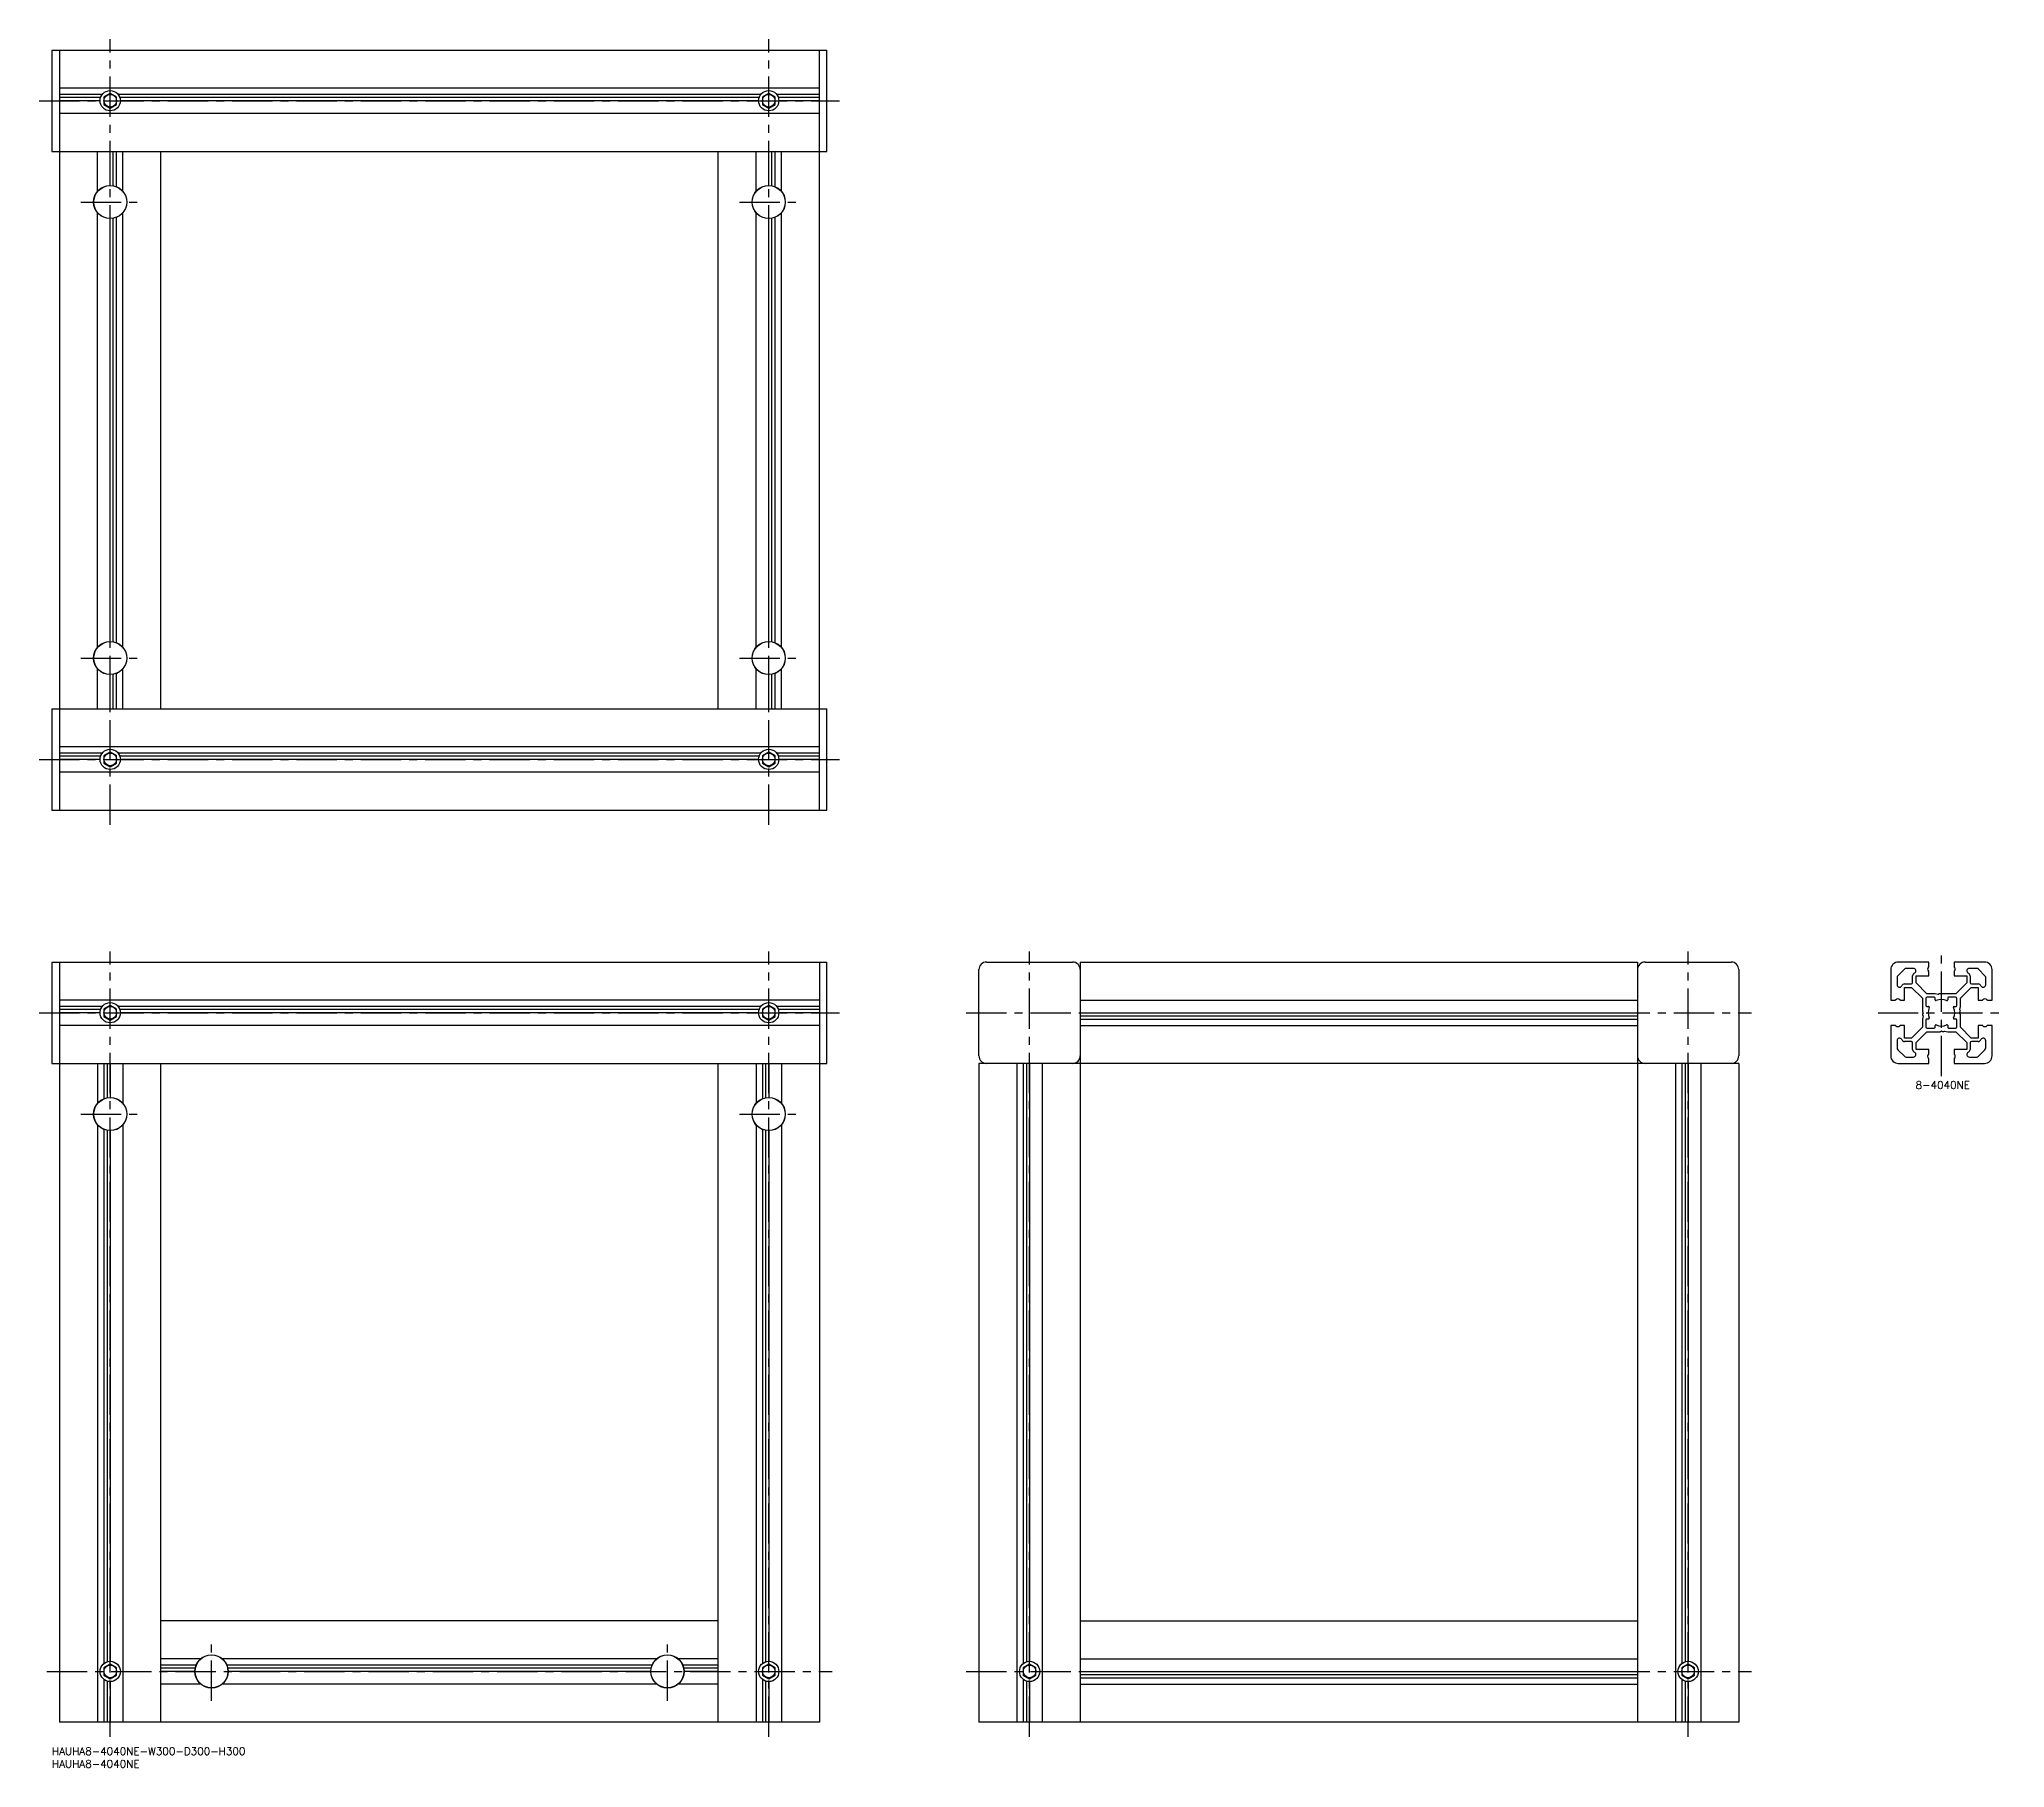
# Model space of a CAD drawing. Extents: x -5 to 771, y -8 to 674.
import ezdxf

# ---------------------------------------------------------------- set-up
doc = ezdxf.new("R2010")
doc.units = 0
doc.header["$LTSCALE"] = 0.5
doc.linetypes.add('CENTER', pattern=[50.8, 31.75, -6.35, 6.35, -6.35])
for name, color, linetype in [('MSM_CENTER', 1, 'CENTER'), ('MSM_CONTINUOUS', 7, 'CONTINUOUS'), ('MSM_NARROW', 5, 'CONTINUOUS'), ('MSM_PART_NUMBER', 7, 'CONTINUOUS')]:
    doc.layers.add(name, color=color, linetype=linetype)
doc.styles.get("Standard").update_dxf_attribs({"font": 'txt.shx', "height": 3, "bigfont": 'bigfont.shx'})

# ---------------------------------------------------------------- blocks, each defined once
blk = doc.blocks.new('*U8')
at = {"layer": 'MSM_PART_NUMBER'}
blk.add_text('HAUHA8-4040NE-W300-D300-H300', height=3, dxfattribs=at).set_placement((0, -3))
blk = doc.blocks.new('*U9')
at = {"layer": 'MSM_PART_NUMBER'}
blk.add_text('HAUHA8-4040NE', height=3, dxfattribs=at).set_placement((0, -8))
blk = doc.blocks.new('*U10')
at = {"layer": 'MSM_PART_NUMBER'}
blk.add_text('8-4040NE', height=3, dxfattribs=at).set_placement((735.82, 259.97))

msp = doc.modelspace()

# ---------------------------------------------------------------- linework, layer by layer
at = {"layer": 'MSM_CENTER'}
for p, q in [((23, 364.23), (23, 674.23)), ((283, 364.23), (283, 674.23)), ((-5, 650), (311, 650)), ((11.45, 610), (34.55, 610)), ((271.45, 610), (294.55, 610)), ((11.45, 430), (34.55, 430)), ((271.45, 430), (294.55, 430)), ((-5, 390), (311, 390)), ((23, 4.23), (23, 314.23)), ((283, 4.23), (283, 314.23)), ((386, 4.23), (386, 314.23)), ((646, 4.23), (646, 314.23)), ((746, 265), (746, 315)), ((-5, 290), (311, 290)), ((361, 290), (671, 290)), ((721, 290), (771, 290)), ((11.45, 250), (34.55, 250)), ((271.45, 250), (294.55, 250)), ((63, 18.45), (63, 41.55)), ((243, 18.45), (243, 41.55)), ((-2, 30), (308, 30)), ((361, 30), (671, 30))]:
    msp.add_line(p, q, dxfattribs=at)
at = {"layer": 'MSM_CONTINUOUS'}
for p, q in [((0, 670), (306, 670)), ((0, 670), (0, 630)), ((3, 670), (3, 370)), ((303, 370), (303, 670)), ((306, 630), (306, 670)), ((303, 655), (3, 655)), ((19.88, 652.5), (3, 652.5)), ((23, 652.89), (20.5, 651.44)), ((25.5, 651.44), (23, 652.89)), ((279.88, 652.5), (26.12, 652.5)), ((283, 652.89), (280.5, 651.44)), ((285.5, 651.44), (283, 652.89)), ((303, 652.5), (286.12, 652.5)), ((19.19, 651.22), (3, 651.22)), ((19, 650), (3, 650)), ((303, 645), (3, 645)), ((20.5, 651.44), (20.5, 648.56)), ((20.5, 648.56), (23, 647.11)), ((23, 647.11), (25.5, 648.56)), ((25.5, 648.56), (25.5, 651.44)), ((279.19, 651.22), (26.81, 651.22)), ((279, 650), (27, 650)), ((280.5, 651.44), (280.5, 648.56)), ((280.5, 648.56), (283, 647.11)), ((283, 647.11), (285.5, 648.56)), ((285.5, 648.56), (285.5, 651.44)), ((303, 651.22), (286.81, 651.22)), ((303, 650), (287, 650)), ((0, 630), (306, 630)), ((18, 614.23), (18, 630)), ((23, 616.55), (23, 630)), ((24.22, 616.44), (24.22, 630)), ((25.5, 616.05), (25.5, 630)), ((28, 614.23), (28, 630)), ((43, 410), (43, 630)), ((263, 410), (263, 630)), ((278, 614.23), (278, 630)), ((283, 616.55), (283, 630)), ((284.22, 616.44), (284.22, 630)), ((285.5, 616.05), (285.5, 630)), ((288, 614.23), (288, 630)), ((19, 615.19), (19, 615.12)), ((27, 615.12), (27, 615.19)), ((279, 615.19), (279, 615.12)), ((287, 615.12), (287, 615.19)), ((18, 434.23), (18, 605.77)), ((28, 434.23), (28, 605.77)), ((278, 434.23), (278, 605.77)), ((288, 434.23), (288, 605.77)), ((19, 604.88), (19, 604.81)), ((23, 436.55), (23, 603.45)), ((24.22, 436.44), (24.22, 603.56)), ((25.5, 436.05), (25.5, 603.95)), ((27, 604.81), (27, 604.88)), ((279, 604.88), (279, 604.81)), ((283, 436.55), (283, 603.45)), ((284.22, 436.44), (284.22, 603.56)), ((285.5, 436.05), (285.5, 603.95)), ((287, 604.81), (287, 604.88)), ((19, 435.19), (19, 435.12)), ((27, 435.12), (27, 435.19)), ((279, 435.19), (279, 435.12)), ((287, 435.12), (287, 435.19)), ((18, 410), (18, 425.77)), ((19, 424.88), (19, 424.81)), ((23, 410), (23, 423.45)), ((24.22, 410), (24.22, 423.56)), ((25.5, 410), (25.5, 423.95)), ((27, 424.81), (27, 424.88)), ((28, 410), (28, 425.77)), ((278, 410), (278, 425.77)), ((279, 424.88), (279, 424.81)), ((283, 410), (283, 423.45)), ((284.22, 410), (284.22, 423.56)), ((285.5, 410), (285.5, 423.95)), ((287, 424.81), (287, 424.88)), ((288, 410), (288, 425.77)), ((0, 410), (306, 410)), ((0, 410), (0, 370)), ((306, 370), (306, 410)), ((303, 395), (3, 395)), ((19.88, 392.5), (3, 392.5)), ((19.19, 391.22), (3, 391.22)), ((19, 390), (3, 390)), ((23, 392.89), (20.5, 391.44)), ((20.5, 391.44), (20.5, 388.56)), ((20.5, 388.56), (23, 387.11)), ((25.5, 391.44), (23, 392.89)), ((23, 387.11), (25.5, 388.56)), ((25.5, 388.56), (25.5, 391.44)), ((279.88, 392.5), (26.12, 392.5)), ((279.19, 391.22), (26.81, 391.22)), ((279, 390), (27, 390)), ((283, 392.89), (280.5, 391.44)), ((280.5, 391.44), (280.5, 388.56)), ((280.5, 388.56), (283, 387.11)), ((285.5, 391.44), (283, 392.89)), ((283, 387.11), (285.5, 388.56)), ((285.5, 388.56), (285.5, 391.44)), ((303, 392.5), (286.12, 392.5)), ((303, 391.22), (286.81, 391.22)), ((303, 390), (287, 390)), ((303, 385), (3, 385)), ((0, 370), (306, 370)), ((0, 310), (306, 310)), ((0, 310), (0, 270)), ((3, 310), (3, 10)), ((303, 310), (303, 10)), ((306, 270), (306, 310)), ((366, 273), (366, 307)), ((369, 310), (403, 310)), ((406, 310), (406, 10)), ((406, 310), (626, 310)), ((626, 310), (626, 10)), ((629, 310), (663, 310)), ((666, 307), (666, 273)), ((726, 307), (726, 295)), ((728.5, 303.91), (728.5, 301.05)), ((731.39, 307.21), (728.79, 304.61)), ((741, 310), (729, 310)), ((734.95, 307.5), (732.09, 307.5)), ((734.65, 301.85), (734.65, 304.5)), ((736, 301.77), (736, 304.5)), ((736, 304.5), (741, 304.5)), ((741, 308.22), (741, 310)), ((741, 304.5), (741, 306.18)), ((763, 310), (751, 310)), ((751, 310), (751, 308.22)), ((751, 306.18), (751, 304.5)), ((751, 304.5), (756, 304.5)), ((756, 304.5), (756, 301.77)), ((759.91, 307.5), (757.05, 307.5)), ((757.35, 304.5), (757.35, 301.85)), ((763.21, 304.61), (760.61, 307.21)), ((763.5, 301.05), (763.5, 303.91)), ((766, 295), (766, 307)), ((303, 295), (3, 295)), ((406, 295), (626, 295)), ((726, 295), (727.78, 295)), ((729.82, 295), (731.5, 295)), ((731.5, 301.35), (734.15, 301.35)), ((731.5, 295), (731.5, 300)), ((731.5, 300), (734.23, 300)), ((734.23, 300), (738.5, 295.73)), ((740.27, 297.5), (736, 301.77)), ((738.5, 295.73), (738.5, 290.65)), ((739.9, 295.6), (739.9, 292.8)), ((743.5, 297.5), (740.27, 297.5)), ((743.2, 296.1), (740.4, 296.1)), ((744.78, 297.25), (743.5, 297.5)), ((743.5, 295.1), (743.5, 295.8)), ((745.1, 297.43), (744.78, 297.25)), ((746, 297.2), (745.6, 297.43)), ((746.4, 297.43), (746, 297.2)), ((751.73, 297.5), (746.65, 297.5)), ((748.5, 295.8), (748.5, 295.1)), ((751.6, 296.1), (748.8, 296.1)), ((756, 301.77), (751.73, 297.5)), ((752.1, 292.8), (752.1, 295.6)), ((753.5, 295.73), (757.77, 300)), ((753.5, 292.5), (753.5, 295.73)), ((757.77, 300), (760.5, 300)), ((757.85, 301.35), (760.5, 301.35)), ((760.5, 300), (760.5, 295)), ((760.5, 295), (762.18, 295)), ((764.22, 295), (766, 295)), ((19.88, 292.5), (3, 292.5)), ((19.19, 291.22), (3, 291.22)), ((19, 290), (3, 290)), ((23, 292.89), (20.5, 291.44)), ((20.5, 291.44), (20.5, 288.56)), ((20.5, 288.56), (23, 287.11)), ((25.5, 291.44), (23, 292.89)), ((23, 287.11), (25.5, 288.56)), ((25.5, 288.56), (25.5, 291.44)), ((279.88, 292.5), (26.12, 292.5)), ((279.19, 291.22), (26.81, 291.22)), ((279, 290), (27, 290)), ((283, 292.89), (280.5, 291.44)), ((280.5, 291.44), (280.5, 288.56)), ((280.5, 288.56), (283, 287.11)), ((285.5, 291.44), (283, 292.89)), ((283, 287.11), (285.5, 288.56)), ((285.5, 288.56), (285.5, 291.44)), ((303, 292.5), (286.12, 292.5)), ((303, 291.22), (286.81, 291.22)), ((303, 290), (287, 290)), ((406, 290), (626, 290)), ((406, 288.78), (626, 288.78)), ((406, 287.5), (626, 287.5)), ((738.75, 288.78), (738.5, 287.5)), ((738.5, 287.5), (738.5, 284.27)), ((738.57, 290.4), (738.8, 290)), ((738.8, 290), (738.57, 289.6)), ((738.57, 289.1), (738.75, 288.78)), ((739.9, 287.2), (739.9, 284.4)), ((740.2, 292.5), (740.9, 292.5)), ((740.9, 287.5), (740.2, 287.5)), ((751.1, 292.5), (751.8, 292.5)), ((751.8, 287.5), (751.1, 287.5)), ((752.1, 284.4), (752.1, 287.2)), ((753.2, 290), (753.43, 290.4)), ((753.43, 289.6), (753.2, 290)), ((753.25, 291.22), (753.5, 292.5)), ((753.43, 290.9), (753.25, 291.22)), ((753.5, 284.27), (753.5, 289.35)), ((303, 285), (3, 285)), ((406, 285), (626, 285)), ((727.78, 285), (726, 285)), ((726, 285), (726, 273)), ((731.5, 285), (729.82, 285)), ((731.5, 280), (731.5, 285)), ((734.23, 280), (731.5, 280)), ((738.5, 284.27), (734.23, 280)), ((736, 278.23), (740.27, 282.5)), ((740.27, 282.5), (745.35, 282.5)), ((740.4, 283.9), (743.2, 283.9)), ((743.5, 284.2), (743.5, 284.9)), ((745.6, 282.57), (746, 282.8)), ((746, 282.8), (746.4, 282.57)), ((746.9, 282.57), (747.22, 282.75)), ((747.22, 282.75), (748.5, 282.5)), ((748.5, 284.9), (748.5, 284.2)), ((748.5, 282.5), (751.73, 282.5)), ((748.8, 283.9), (751.6, 283.9)), ((751.73, 282.5), (756, 278.23)), ((757.77, 280), (753.5, 284.27)), ((760.5, 280), (757.77, 280)), ((762.18, 285), (760.5, 285)), ((760.5, 285), (760.5, 280)), ((766, 285), (764.22, 285)), ((766, 273), (766, 285)), ((728.5, 278.95), (728.5, 276.09)), ((728.79, 275.39), (731.39, 272.79)), ((734.15, 278.65), (731.5, 278.65)), ((732.09, 272.5), (734.95, 272.5)), ((734.65, 275.5), (734.65, 278.15)), ((736, 275.5), (736, 278.23)), ((741, 275.5), (736, 275.5)), ((741, 273.82), (741, 275.5)), ((741, 270), (741, 271.78)), ((756, 275.5), (751, 275.5)), ((751, 275.5), (751, 273.82)), ((751, 271.78), (751, 270)), ((756, 278.23), (756, 275.5)), ((757.05, 272.5), (759.91, 272.5)), ((757.35, 278.15), (757.35, 275.5)), ((760.5, 278.65), (757.85, 278.65)), ((760.61, 272.79), (763.21, 275.39)), ((763.5, 276.09), (763.5, 278.95)), ((0, 270), (306, 270)), ((18, 270), (18, 254.23)), ((20.5, 270), (20.5, 256.05)), ((21.78, 270), (21.78, 256.44)), ((23, 270), (23, 256.55)), ((28, 270), (28, 254.23)), ((43, 10), (43, 270)), ((263, 10), (263, 270)), ((278, 270), (278, 254.23)), ((280.5, 270), (280.5, 256.05)), ((281.78, 270), (281.78, 256.44)), ((283, 270), (283, 256.55)), ((288, 270), (288, 254.23)), ((666, 270), (366, 270)), ((366, 270), (366, 10)), ((381, 270), (381, 10)), ((383.5, 270), (383.5, 33.12)), ((384.78, 270), (384.78, 33.81)), ((386, 270), (386, 34)), ((391, 270), (391, 10)), ((641, 270), (641, 10)), ((643.5, 270), (643.5, 33.12)), ((644.78, 270), (644.78, 33.81)), ((646, 270), (646, 34)), ((651, 270), (651, 10)), ((666, 270), (666, 10)), ((729, 270), (741, 270)), ((751, 270), (763, 270)), ((19, 255.19), (19, 255.12)), ((27, 255.12), (27, 255.19)), ((279, 255.19), (279, 255.12)), ((287, 255.12), (287, 255.19)), ((18, 245.77), (18, 10)), ((19, 244.88), (19, 244.81)), ((20.5, 243.95), (20.5, 33.12)), ((21.78, 243.56), (21.78, 33.81)), ((23, 243.45), (23, 34)), ((27, 244.81), (27, 244.88)), ((28, 245.77), (28, 10)), ((278, 245.77), (278, 10)), ((279, 244.88), (279, 244.81)), ((280.5, 243.95), (280.5, 33.12)), ((281.78, 243.56), (281.78, 33.81)), ((283, 243.45), (283, 34)), ((287, 244.81), (287, 244.88)), ((288, 245.77), (288, 10)), ((263, 50), (43, 50)), ((406, 50), (626, 50)), ((23, 32.89), (20.5, 31.44)), ((20.5, 31.44), (20.5, 28.56)), ((25.5, 31.44), (23, 32.89)), ((25.5, 28.56), (25.5, 31.44)), ((58.77, 35), (43, 35)), ((56.95, 32.5), (43, 32.5)), ((56.56, 31.22), (43, 31.22)), ((57.88, 34), (57.81, 34)), ((238.77, 35), (67.23, 35)), ((68.19, 34), (68.12, 34)), ((236.95, 32.5), (69.05, 32.5)), ((236.56, 31.22), (69.44, 31.22)), ((237.88, 34), (237.81, 34)), ((263, 35), (247.23, 35)), ((248.19, 34), (248.12, 34)), ((263, 32.5), (249.05, 32.5)), ((263, 31.22), (249.44, 31.22)), ((283, 32.89), (280.5, 31.44)), ((280.5, 31.44), (280.5, 28.56)), ((285.5, 31.44), (283, 32.89)), ((285.5, 28.56), (285.5, 31.44)), ((386, 32.89), (383.5, 31.44)), ((383.5, 31.44), (383.5, 28.56)), ((388.5, 31.44), (386, 32.89)), ((388.5, 28.56), (388.5, 31.44)), ((406, 35), (626, 35)), ((646, 32.89), (643.5, 31.44)), ((643.5, 31.44), (643.5, 28.56)), ((648.5, 31.44), (646, 32.89)), ((648.5, 28.56), (648.5, 31.44)), ((20.5, 28.56), (23, 27.11)), ((20.5, 26.88), (20.5, 10)), ((21.78, 26.19), (21.78, 10)), ((23, 27.11), (25.5, 28.56)), ((23, 26), (23, 10)), ((56.45, 30), (43, 30)), ((58.77, 25), (43, 25)), ((57.81, 26), (57.88, 26)), ((238.77, 25), (67.23, 25)), ((68.12, 26), (68.19, 26)), ((236.45, 30), (69.55, 30)), ((237.81, 26), (237.88, 26)), ((263, 25), (247.23, 25)), ((248.12, 26), (248.19, 26)), ((263, 30), (249.55, 30)), ((280.5, 28.56), (283, 27.11)), ((280.5, 26.88), (280.5, 10)), ((281.78, 26.19), (281.78, 10)), ((283, 27.11), (285.5, 28.56)), ((283, 26), (283, 10)), ((383.5, 28.56), (386, 27.11)), ((383.5, 26.88), (383.5, 10)), ((384.78, 26.19), (384.78, 10)), ((386, 27.11), (388.5, 28.56)), ((386, 26), (386, 10)), ((406, 30), (626, 30)), ((406, 28.78), (626, 28.78)), ((406, 27.5), (626, 27.5)), ((406, 25), (626, 25)), ((643.5, 28.56), (646, 27.11)), ((643.5, 26.88), (643.5, 10)), ((644.78, 26.19), (644.78, 10)), ((646, 27.11), (648.5, 28.56)), ((646, 26), (646, 10)), ((303, 10), (3, 10)), ((666, 10), (366, 10))]:
    msp.add_line(p, q, dxfattribs=at)
for centre, radius in [((23, 650), 4), ((23, 650), 2.5), ((283, 650), 4), ((283, 650), 2.5), ((23, 610), 6.55), ((23, 610), 6.5), ((283, 610), 6.55), ((283, 610), 6.5), ((23, 430), 6.55), ((23, 430), 6.5), ((283, 430), 6.55), ((283, 430), 6.5), ((23, 390), 4), ((23, 390), 2.5), ((283, 390), 4), ((283, 390), 2.5), ((23, 290), 4), ((23, 290), 2.5), ((283, 290), 4), ((283, 290), 2.5), ((23, 250), 6.55), ((23, 250), 6.5), ((283, 250), 6.55), ((283, 250), 6.5), ((23, 30), 4), ((23, 30), 2.5), ((63, 30), 6.55), ((63, 30), 6.5), ((243, 30), 6.55), ((243, 30), 6.5), ((283, 30), 4), ((283, 30), 2.5), ((386, 30), 4), ((386, 30), 2.5), ((646, 30), 4), ((646, 30), 2.5)]:
    msp.add_circle(centre, radius, dxfattribs=at)
for centre, radius, start, end in [((369, 307), 3, 90, 180), ((403, 307), 3, 0, 90), ((629, 307), 3, 90, 180), ((663, 307), 3, 0, 90), ((729, 307), 3, 90, 180), ((729.5, 303.91), 1, 135, 180), ((732.09, 306.5), 1, 90, 135), ((735.85, 304.5), 1.2, 110.10645, 180), ((734.95, 306.5), 1, 299.17518, 90), ((741.5, 307.2), 1, 127.97987, 232.02013), ((740.7, 308.22), 0.3, 307.97987, 0), ((740.7, 306.18), 0.3, 0, 52.02013), ((751.3, 308.22), 0.3, 180, 232.02013), ((751.3, 306.18), 0.3, 127.97987, 180), ((750.5, 307.2), 1, 307.97987, 52.02013), ((757.05, 306.5), 1, 90, 240.82482), ((756.15, 304.5), 1.2, 0, 69.89355), ((759.91, 306.5), 1, 45, 90), ((763, 307), 3, 0, 90), ((762.5, 303.91), 1, 0, 45), ((727.78, 295.3), 0.3, 270, 322.02013), ((728.8, 294.5), 1, 37.97987, 142.02013), ((729.5, 301.05), 1, 180, 330.82482), ((729.82, 295.3), 0.3, 217.97987, 270), ((731.5, 300.15), 1.2, 90, 159.89355), ((734.15, 301.85), 0.5, 270, 0), ((740.4, 295.6), 0.5, 90, 180), ((743.2, 295.8), 0.3, 0, 90), ((743.8, 295.1), 0.3, 180, 293.35307), ((746, 290), 5.25, 66.64691, 113.35309), ((745.35, 297), 0.5, 60, 120), ((746.65, 297), 0.5, 90, 120), ((748.2, 295.1), 0.3, 246.64691, 0), ((748.8, 295.8), 0.3, 90, 180), ((751.6, 295.6), 0.5, 0, 90), ((757.85, 301.85), 0.5, 180, 270), ((760.5, 300.15), 1.2, 20.10645, 90), ((762.5, 301.05), 1, 209.17518, 0), ((762.18, 295.3), 0.3, 270, 322.02013), ((763.2, 294.5), 1, 37.97987, 142.02013), ((764.22, 295.3), 0.3, 217.97987, 270), ((739, 290.65), 0.5, 180, 210), ((739, 289.35), 0.5, 150, 210), ((740.2, 292.8), 0.3, 180, 270), ((740.2, 287.2), 0.3, 90, 180), ((746, 290), 5.25, 156.64691, 203.35309), ((740.9, 292.2), 0.3, 336.64691, 90), ((740.9, 287.8), 0.3, 270, 23.35307), ((751.1, 292.2), 0.3, 90, 203.35309), ((751.1, 287.8), 0.3, 156.64691, 270), ((746, 290), 5.25, 336.64691, 23.35309), ((751.8, 292.8), 0.3, 270, 0), ((751.8, 287.2), 0.3, 0, 90), ((753, 290.65), 0.5, 330, 30), ((753, 289.35), 0.5, 0, 30), ((727.78, 284.7), 0.3, 37.97987, 90), ((728.8, 285.5), 1, 217.97987, 322.02013), ((729.5, 278.95), 1, 29.17518, 180), ((729.82, 284.7), 0.3, 90, 142.02013), ((731.5, 279.85), 1.2, 200.10645, 270), ((740.4, 284.4), 0.5, 180, 270), ((743.2, 284.2), 0.3, 270, 0), ((743.8, 284.9), 0.3, 66.64691, 180), ((746, 290), 5.25, 246.64691, 293.35309), ((745.35, 283), 0.5, 270, 300), ((746.65, 283), 0.5, 240, 300), ((748.2, 284.9), 0.3, 0, 113.35309), ((748.8, 284.2), 0.3, 180, 270), ((751.6, 284.4), 0.5, 270, 0), ((760.5, 279.85), 1.2, 270, 339.89355), ((762.5, 278.95), 1, 0, 150.82482), ((762.18, 284.7), 0.3, 37.97987, 90), ((763.2, 285.5), 1, 217.97987, 322.02013), ((764.22, 284.7), 0.3, 90, 142.02013), ((369, 273), 3, 180, 270), ((403, 273), 3, 270, 0), ((629, 273), 3, 180, 270), ((663, 273), 3, 270, 0), ((729, 273), 3, 180, 270), ((729.5, 276.09), 1, 180, 225), ((732.09, 273.5), 1, 225, 270), ((734.15, 278.15), 0.5, 0, 90), ((735.85, 275.5), 1.2, 180, 249.89355), ((734.95, 273.5), 1, 270, 60.82482), ((741.5, 272.8), 1, 127.97987, 232.02013), ((740.7, 273.82), 0.3, 307.97987, 0), ((740.7, 271.78), 0.3, 0, 52.02013), ((751.3, 273.82), 0.3, 180, 232.02013), ((751.3, 271.78), 0.3, 127.97987, 180), ((750.5, 272.8), 1, 307.97987, 52.02013), ((757.05, 273.5), 1, 119.17518, 270), ((756.15, 275.5), 1.2, 290.10645, 0), ((757.85, 278.15), 0.5, 90, 180), ((759.91, 273.5), 1, 270, 315), ((763, 273), 3, 270, 0), ((762.5, 276.09), 1, 315, 0)]:
    msp.add_arc(centre, radius, start, end, dxfattribs=at)
at = {"layer": 'MSM_NARROW'}
for p, q in [((19.68, 615.59), (19.68, 615.64)), ((26.32, 615.59), (26.32, 615.64)), ((279.68, 615.59), (279.68, 615.64)), ((286.32, 615.59), (286.32, 615.64)), ((19.68, 604.41), (19.68, 604.36)), ((26.32, 604.41), (26.32, 604.36)), ((279.68, 604.41), (279.68, 604.36)), ((286.32, 604.41), (286.32, 604.36)), ((19.68, 435.59), (19.68, 435.64)), ((26.32, 435.59), (26.32, 435.64)), ((279.68, 435.59), (279.68, 435.64)), ((286.32, 435.59), (286.32, 435.64)), ((19.68, 424.41), (19.68, 424.36)), ((26.32, 424.41), (26.32, 424.36)), ((279.68, 424.41), (279.68, 424.36)), ((286.32, 424.41), (286.32, 424.36)), ((19.68, 255.59), (19.68, 255.64)), ((26.32, 255.59), (26.32, 255.64)), ((279.68, 255.59), (279.68, 255.64)), ((286.32, 255.59), (286.32, 255.64)), ((19.68, 244.41), (19.68, 244.36)), ((26.32, 244.41), (26.32, 244.36)), ((279.68, 244.41), (279.68, 244.36)), ((286.32, 244.41), (286.32, 244.36)), ((57.41, 33.32), (57.36, 33.32)), ((68.59, 33.32), (68.64, 33.32)), ((237.41, 33.32), (237.36, 33.32)), ((248.59, 33.32), (248.64, 33.32)), ((57.41, 26.68), (57.36, 26.68)), ((68.59, 26.68), (68.64, 26.68)), ((237.41, 26.68), (237.36, 26.68)), ((248.59, 26.68), (248.64, 26.68))]:
    msp.add_line(p, q, dxfattribs=at)

# ---------------------------------------------------------------- block references
at = {"layer": 'MSM_CONTINUOUS'}
for name in ['*U10', '*U8', '*U9']:
    msp.add_blockref(name, (0, 0), dxfattribs=at)

doc.saveas('drawing.dxf')
